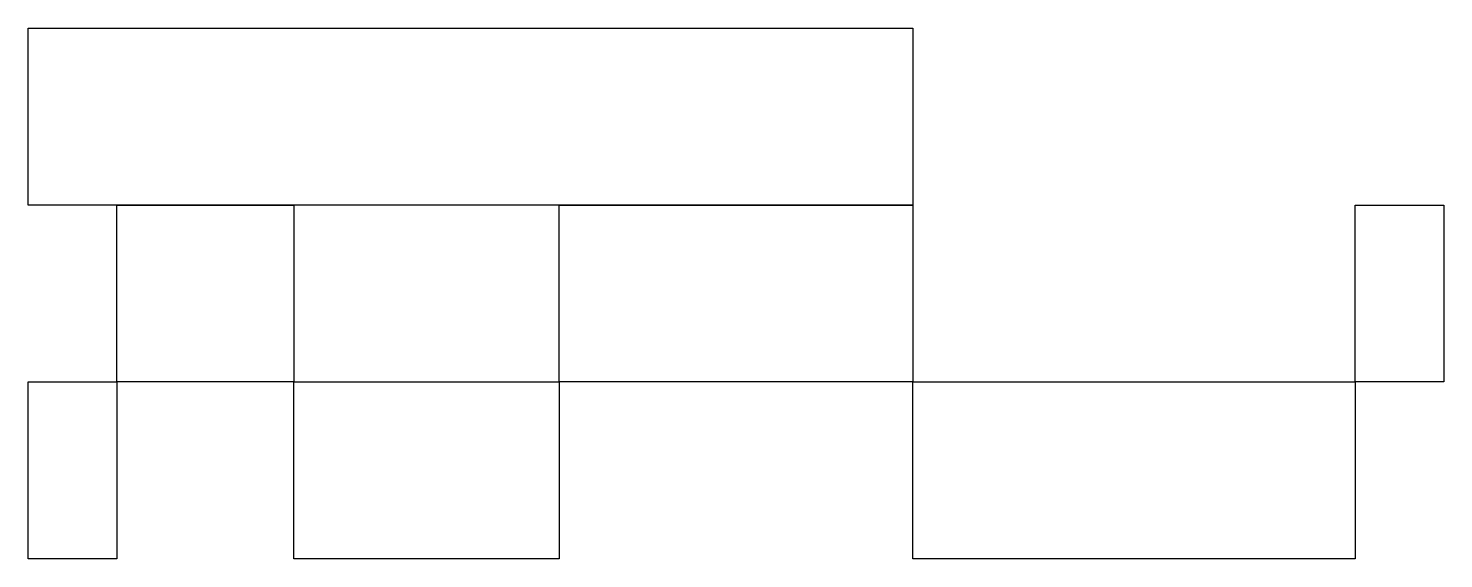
# Model space of a CAD drawing. Header units: millimetres. Extents: x 20 to 180, y 37 to 97.
import ezdxf

# ---------------------------------------------------------------- set-up
doc = ezdxf.new("R2010")
doc.units = ezdxf.units.MM
doc.layers.add('Layer_1', color=7, linetype='CONTINUOUS')

msp = doc.modelspace()

# ---------------------------------------------------------------- linework, layer by layer
at = {"layer": 'Layer_1', "color": 7}
for p, q in [((20, 97), (120, 97)), ((20, 77), (20, 97)), ((120, 97), (120, 77)), ((120, 77), (20, 77)), ((30.000008, 77), (50.000008, 77)), ((30.000008, 57), (30.000008, 77)), ((50.000008, 77), (50.000008, 57)), ((80, 77), (120, 77)), ((80, 57), (80, 77)), ((120, 77), (120, 57)), ((170, 77), (180, 77)), ((170, 57), (170, 77)), ((180, 77), (180, 57)), ((20.000008, 57), (30.000008, 57)), ((20.000008, 37), (20.000008, 57)), ((30.000008, 57), (30.000008, 37)), ((50.000008, 57), (30.000008, 57)), ((50.000008, 57), (80.000008, 57)), ((50.000008, 37), (50.000008, 57)), ((120, 57), (80, 57)), ((80.000008, 57), (80.000008, 37)), ((120, 57), (170, 57)), ((120, 37), (120, 57)), ((170, 57), (170, 37)), ((180, 57), (170, 57)), ((30.000008, 37), (20.000008, 37)), ((80.000008, 37), (50.000008, 37)), ((170, 37), (120, 37))]:
    msp.add_line(p, q, dxfattribs=at)

doc.saveas('drawing.dxf')
